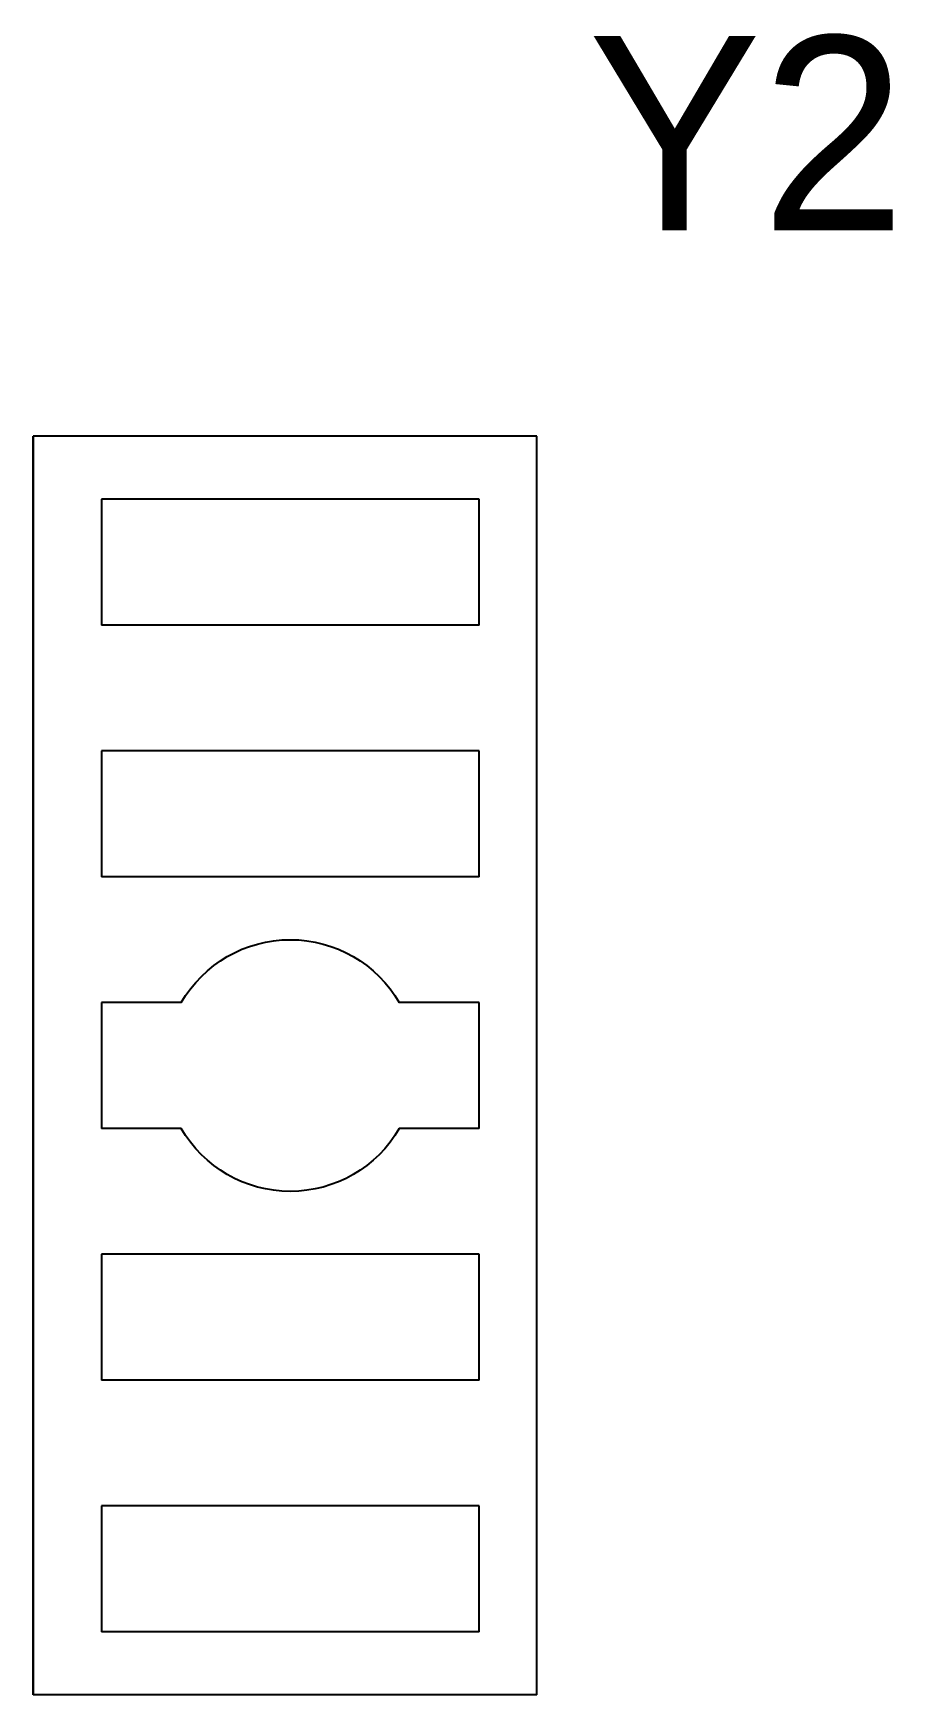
# Model space of a CAD drawing. Header units: millimetres. Extents: x 7703 to 14147, y -5820 to 95.
# Drawn here: x 12241.4 to 12279.6, y -4164.1 to -4090.1 of the extents above; entities that cross this region are included whole.
import ezdxf
from ezdxf.enums import TextEntityAlignment as Align

# ---------------------------------------------------------------- set-up
doc = ezdxf.new("R2010")
doc.units = ezdxf.units.MM
doc.layers.add('B-art CSA ekipman', color=4, linetype='Continuous')
doc.layers.add('LEJANT', color=3, linetype='Continuous')
doc.styles.add('TAKSİM', font='GOTHIC.TTF', dxfattribs={"height": 20})

# ---------------------------------------------------------------- blocks, each defined once
blk = doc.blocks.new('sddsd')
at = {"layer": 'LEJANT'}
for p, q in [((0, 0.7), (0, 0)), ((0, 0), (0, 0.7)), ((0.28, 0.7), (0, 0.7)), ((0.28, 0.7), (0, 0.7)), ((0.28, 0.7), (0.28, 0)), ((0.28, 0), (0, 0))]:
    blk.add_line(p, q, dxfattribs=at)
at = {"layer": 'LEJANT', "color": 2}
for p, q in [((0.03788, 0.595), (0.03788, 0.665)), ((0.24788, 0.665), (0.03788, 0.665)), ((0.24788, 0.665), (0.24788, 0.595)), ((0.24788, 0.595), (0.03788, 0.595)), ((0.03788, 0.455), (0.03788, 0.525)), ((0.24788, 0.525), (0.03788, 0.525)), ((0.24788, 0.525), (0.24788, 0.455)), ((0.24788, 0.455), (0.03788, 0.455)), ((0.08225, 0.385), (0.03788, 0.385)), ((0.03788, 0.315), (0.03788, 0.385)), ((0.24788, 0.385), (0.2035, 0.385)), ((0.24788, 0.385), (0.24788, 0.315)), ((0.08225, 0.315), (0.03788, 0.315)), ((0.24788, 0.315), (0.2035, 0.315)), ((0.03788, 0.175), (0.03788, 0.245)), ((0.24788, 0.245), (0.03788, 0.245)), ((0.24788, 0.245), (0.24788, 0.175)), ((0.24788, 0.175), (0.03788, 0.175)), ((0.03788, 0.035), (0.03788, 0.105)), ((0.24788, 0.105), (0.03788, 0.105)), ((0.24788, 0.105), (0.24788, 0.035)), ((0.24788, 0.035), (0.03788, 0.035))]:
    blk.add_line(p, q, dxfattribs=at)
at = {"layer": 'LEJANT'}
for start, end in [(30, 150), (210, 330)]:
    blk.add_arc((0.14288, 0.35), 0.07, start, end, dxfattribs=at)

msp = doc.modelspace()

# ---------------------------------------------------------------- block references
at = {"layer": 'B-art CSA ekipman', "extrusion": (0, 0, -1), "xscale": 80, "yscale": 80, "zscale": -80, "rotation": 180}
msp.add_blockref('sddsd', (-12241.354, -4108.073), dxfattribs=at)

# ---------------------------------------------------------------- texts
at = {"style": 'TAKSİM'}
msp.add_text('Y2', height=8.64, dxfattribs=at).set_placement((12273.092, -4098.906), align=Align.CENTER)

doc.saveas('drawing.dxf')
